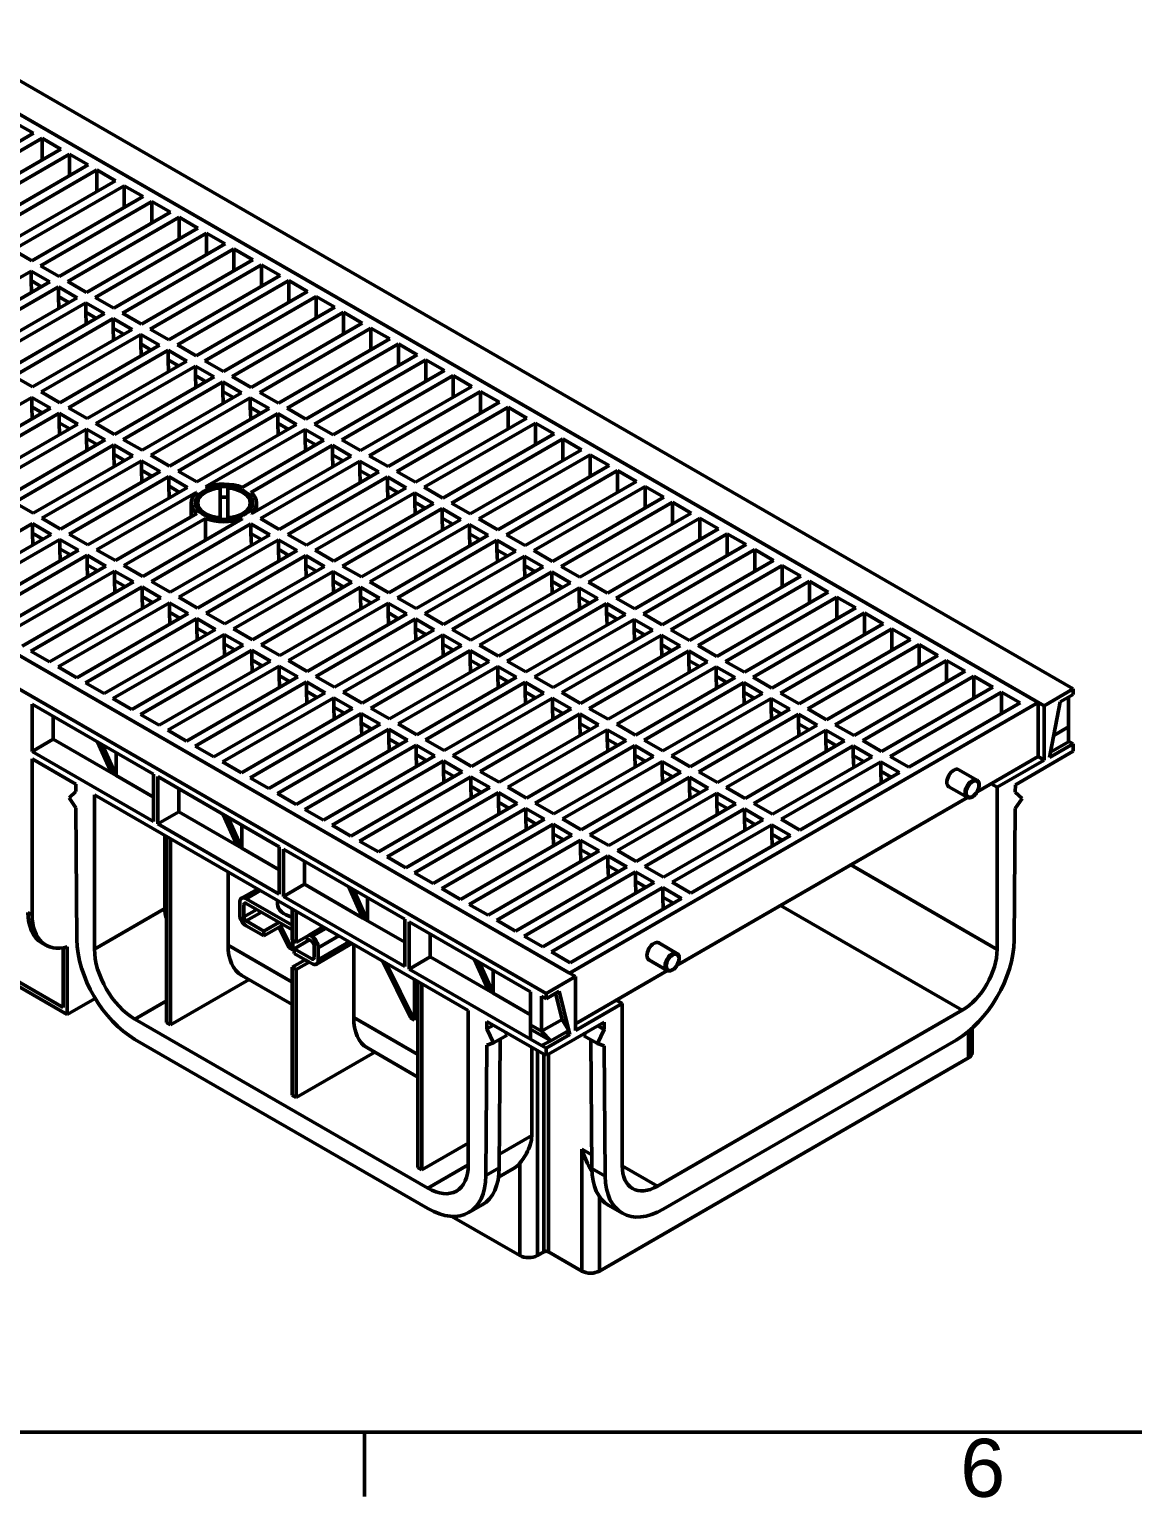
# Model space of a CAD drawing. Header units: millimetres. Extents: x 0 to 1485, y 0 to 1050.
# Drawn here: x 320.7 to 487.2, y 15.1 to 236.6 of the extents above; entities that cross this region are included whole.
import ezdxf

# ---------------------------------------------------------------- set-up
doc = ezdxf.new("R2010")
doc.units = ezdxf.units.MM
doc.header["$LTSCALE"] = 2.5
doc.layers.get('0').update_dxf_attribs({"lineweight": 50})
for name, color, linetype, lineweight in [('Rahmen_0', 7, 'Continuous', 50), ('Rahmen_2', 7, 'Continuous', 50), ('Sichtbar (ISO)', 7, 'Continuous', 50), ('Sichtbar schmal (ISO)', 7, 'Continuous', 50)]:
    doc.layers.add(name, color=color, linetype=linetype, lineweight=lineweight)
doc.styles.add('Aktuell-DINNach Layer', font='arial.ttf')

# ---------------------------------------------------------------- blocks, each defined once
blk = doc.blocks.new('Ränder Standardrahmen')
at = {"layer": 'Rahmen_0'}
blk.add_line((148.5, 10), (148.5, 6.1), dxfattribs=at)
at = {"layer": 'Rahmen_0', "flags": 128}
blk.add_lwpolyline([(10, 10), (10, 410), (584, 410), (584, 10), (10, 10)], dxfattribs=at)
at = {"layer": 'Rahmen_2', "insert": (184.459, 6.041), "char_height": 3.5, "attachment_point": 7, "style": 'Aktuell-DINNach Layer'}
blk.add_mtext('6', dxfattribs=at)

msp = doc.modelspace()

# ---------------------------------------------------------------- linework, layer by layer
at = {"layer": 'Sichtbar (ISO)'}
for p, q in [((124.665, 341.238), (478.218, 137.114)), ((120.245, 338.686), (473.799, 134.562)), ((403.088, 93.737), (49.535, 297.862)), ((398.668, 91.186), (45.115, 295.31)), ((472.915, 135.073), (297.906, 236.114)), ((318.478, 222.604), (321.306, 220.971)), ((304.512, 211.275), (321.306, 220.971)), ((322.613, 220.216), (305.82, 210.52)), ((322.613, 220.216), (325.442, 218.583)), ((322.613, 220.216), (322.613, 216.95)), ((308.648, 208.887), (325.442, 218.583)), ((326.749, 217.828), (309.955, 208.132)), ((326.749, 217.828), (329.578, 216.195)), ((326.749, 217.828), (326.749, 214.562)), ((312.784, 206.499), (329.578, 216.195)), ((330.885, 215.441), (314.091, 205.745)), ((330.885, 215.441), (333.713, 213.808)), ((330.885, 215.441), (330.885, 212.175)), ((316.92, 204.112), (333.713, 213.808)), ((335.021, 213.053), (318.227, 203.357)), ((335.021, 213.053), (337.849, 211.42)), ((335.021, 213.053), (335.021, 209.787)), ((321.055, 201.724), (337.849, 211.42)), ((339.156, 210.665), (322.363, 200.969)), ((339.156, 210.665), (341.985, 209.032)), ((339.156, 210.665), (339.156, 207.399)), ((325.191, 199.336), (341.985, 209.032)), ((343.292, 208.277), (326.498, 198.581)), ((343.292, 208.277), (346.121, 206.644)), ((343.292, 208.277), (343.292, 205.011)), ((329.327, 196.948), (346.121, 206.644)), ((347.428, 205.889), (330.634, 196.194)), ((333.463, 194.561), (350.256, 204.256)), ((347.428, 205.889), (350.256, 204.256)), ((347.428, 205.889), (347.428, 202.623)), ((321.055, 201.724), (318.227, 203.357)), ((351.564, 203.502), (334.77, 193.806)), ((337.598, 192.173), (354.392, 201.869)), ((351.564, 203.502), (354.392, 201.869)), ((351.564, 203.502), (351.564, 200.236)), ((320.948, 200.153), (305.922, 191.477)), ((320.948, 200.153), (323.777, 198.52)), ((320.948, 200.153), (320.948, 198.724)), ((325.191, 199.336), (322.363, 200.969)), ((355.699, 201.114), (338.906, 191.418)), ((341.734, 189.785), (358.528, 199.481)), ((355.699, 201.114), (358.528, 199.481)), ((355.699, 201.114), (355.699, 197.848)), ((308.751, 189.844), (323.777, 198.52)), ((325.084, 197.765), (310.058, 189.09)), ((322.539, 197.805), (320.948, 198.724)), ((320.948, 198.724), (321.004, 196.919)), ((325.084, 197.765), (327.913, 196.132)), ((325.084, 197.765), (325.084, 196.336)), ((329.327, 196.948), (326.498, 198.581)), ((359.835, 198.726), (343.041, 189.03)), ((359.835, 198.726), (362.664, 197.093)), ((359.835, 198.726), (359.835, 195.46)), ((227.195, 195.289), (402.204, 94.248)), ((312.887, 187.457), (327.913, 196.132)), ((329.22, 195.377), (314.194, 186.702)), ((326.675, 195.417), (325.084, 196.336)), ((325.084, 196.336), (325.14, 194.531)), ((329.22, 195.377), (332.048, 193.744)), ((329.22, 195.377), (329.22, 193.948)), ((333.463, 194.561), (330.634, 196.194)), ((345.87, 187.397), (362.664, 197.093)), ((363.971, 196.338), (347.177, 186.642)), ((363.971, 196.338), (366.799, 194.705)), ((363.971, 196.338), (363.971, 193.072)), ((317.022, 185.069), (332.048, 193.744)), ((333.356, 192.989), (318.33, 184.314)), ((330.811, 193.03), (329.22, 193.948)), ((329.22, 193.948), (329.275, 192.143)), ((333.356, 192.989), (336.184, 191.356)), ((333.356, 192.989), (333.356, 191.56)), ((337.598, 192.173), (334.77, 193.806)), ((350.006, 185.009), (366.799, 194.705)), ((368.107, 193.951), (351.313, 184.255)), ((368.107, 193.951), (370.935, 192.318)), ((368.107, 193.951), (368.107, 190.685)), ((321.158, 182.681), (336.184, 191.356)), ((337.491, 190.601), (322.465, 181.926)), ((334.947, 190.642), (333.356, 191.56)), ((333.356, 191.56), (333.411, 189.755)), ((337.491, 190.601), (340.32, 188.969)), ((337.491, 190.601), (337.491, 189.173)), ((341.734, 189.785), (338.906, 191.418)), ((354.141, 182.622), (370.935, 192.318)), ((372.242, 191.563), (355.449, 181.867)), ((372.242, 191.563), (375.071, 189.93)), ((372.242, 191.563), (372.242, 188.297)), ((325.294, 180.293), (340.32, 188.969)), ((339.082, 188.254), (337.491, 189.173)), ((337.491, 189.173), (337.547, 187.368)), ((345.87, 187.397), (343.041, 189.03)), ((358.277, 180.234), (375.071, 189.93)), ((376.378, 189.175), (359.584, 179.479)), ((376.378, 189.175), (379.207, 187.542)), ((376.378, 189.175), (376.378, 185.909)), ((341.627, 188.214), (326.601, 179.538)), ((329.43, 177.905), (344.456, 186.581)), ((341.627, 188.214), (344.456, 186.581)), ((341.627, 188.214), (341.627, 186.785)), ((343.218, 185.866), (341.627, 186.785)), ((341.627, 186.785), (341.683, 184.98)), ((350.006, 185.009), (347.177, 186.642)), ((362.413, 177.846), (379.207, 187.542)), ((380.514, 186.787), (363.72, 177.091)), ((380.514, 186.787), (383.342, 185.154)), ((380.514, 186.787), (380.514, 183.521)), ((321.158, 182.681), (318.33, 184.314)), ((345.763, 185.826), (330.737, 177.151)), ((333.565, 175.518), (348.591, 184.193)), ((345.763, 185.826), (348.591, 184.193)), ((345.763, 185.826), (345.763, 184.397)), ((347.354, 183.479), (345.763, 184.397)), ((345.763, 184.397), (345.818, 182.592)), ((354.141, 182.622), (351.313, 184.255)), ((366.549, 175.458), (383.342, 185.154)), ((384.65, 184.399), (367.856, 174.704)), ((384.65, 184.399), (387.478, 182.766)), ((384.65, 184.399), (384.65, 181.133)), ((325.294, 180.293), (322.465, 181.926)), ((349.899, 183.438), (334.873, 174.763)), ((337.701, 173.13), (352.727, 181.805)), ((349.899, 183.438), (352.727, 181.805)), ((349.899, 183.438), (349.899, 182.009)), ((351.49, 181.091), (349.899, 182.009)), ((349.899, 182.009), (349.954, 180.204)), ((358.277, 180.234), (355.449, 181.867)), ((387.478, 182.766), (370.684, 173.071)), ((371.992, 172.316), (388.785, 182.012)), ((388.785, 182.012), (391.614, 180.379)), ((388.785, 182.012), (388.785, 178.746)), ((321.051, 181.11), (306.025, 172.434)), ((308.854, 170.801), (323.88, 179.477)), ((323.88, 179.477), (321.051, 181.11)), ((321.051, 181.11), (321.051, 179.681)), ((322.642, 178.762), (321.051, 179.681)), ((321.051, 179.681), (321.107, 177.876)), ((329.43, 177.905), (326.601, 179.538)), ((354.034, 181.05), (339.008, 172.375)), ((354.034, 181.05), (356.863, 179.417)), ((354.034, 181.05), (354.034, 179.622)), ((355.625, 178.703), (354.034, 179.622)), ((354.034, 179.622), (354.09, 177.816)), ((362.413, 177.846), (359.584, 179.479)), ((391.614, 180.379), (374.82, 170.683)), ((376.127, 169.928), (392.921, 179.624)), ((392.921, 179.624), (395.75, 177.991)), ((392.921, 179.624), (392.921, 176.358)), ((325.187, 178.722), (310.161, 170.047)), ((328.015, 177.089), (325.187, 178.722)), ((325.187, 178.722), (325.187, 177.293)), ((326.778, 176.375), (325.187, 177.293)), ((325.187, 177.293), (325.242, 175.488)), ((341.837, 170.742), (356.863, 179.417)), ((358.17, 178.663), (343.144, 169.987)), ((358.17, 178.663), (360.999, 177.03)), ((358.17, 178.663), (358.17, 177.234)), ((359.761, 176.315), (358.17, 177.234)), ((358.17, 177.234), (358.226, 175.429)), ((395.75, 177.991), (378.956, 168.295)), ((380.263, 167.54), (397.057, 177.236)), ((397.057, 177.236), (399.885, 175.603)), ((397.057, 177.236), (397.057, 173.97)), ((312.989, 168.414), (328.015, 177.089)), ((329.323, 176.334), (314.297, 167.659)), ((332.151, 174.701), (329.323, 176.334)), ((329.323, 176.334), (329.323, 174.905)), ((333.565, 175.518), (330.737, 177.151)), ((345.973, 168.354), (360.999, 177.03)), ((362.306, 176.275), (347.28, 167.6)), ((362.306, 176.275), (365.134, 174.642)), ((362.306, 176.275), (362.306, 174.846)), ((366.549, 175.458), (363.72, 177.091)), ((399.885, 175.603), (383.092, 165.907)), ((317.125, 166.026), (332.151, 174.701)), ((333.458, 173.946), (318.432, 165.271)), ((330.914, 173.987), (329.323, 174.905)), ((329.323, 174.905), (329.378, 173.1)), ((336.287, 172.313), (333.458, 173.946)), ((333.458, 173.946), (333.458, 172.518)), ((337.701, 173.13), (334.873, 174.763)), ((352.821, 167.533), (365.134, 174.642)), ((366.442, 173.887), (354.129, 166.778)), ((363.897, 173.927), (362.306, 174.846)), ((362.306, 174.846), (362.361, 173.041)), ((366.442, 173.887), (369.27, 172.254)), ((366.442, 173.887), (366.442, 172.458)), ((370.684, 173.071), (367.856, 174.704)), ((384.399, 165.152), (401.193, 174.848)), ((404.021, 173.215), (387.227, 163.519)), ((401.193, 174.848), (404.021, 173.215)), ((401.193, 174.848), (401.193, 171.582)), ((321.261, 163.638), (336.287, 172.313)), ((337.594, 171.559), (322.568, 162.883)), ((335.049, 171.599), (333.458, 172.518)), ((333.458, 172.518), (333.514, 170.712)), ((340.423, 169.926), (337.594, 171.559)), ((337.594, 171.559), (337.594, 170.13)), ((341.837, 170.742), (339.008, 172.375)), ((369.27, 172.254), (354.244, 163.579)), ((355.551, 162.824), (370.577, 171.499)), ((368.033, 171.54), (366.442, 172.458)), ((366.442, 172.458), (366.497, 170.653)), ((370.577, 171.499), (373.406, 169.866)), ((370.577, 171.499), (370.577, 170.07)), ((374.82, 170.683), (371.992, 172.316)), ((388.535, 162.765), (405.328, 172.461)), ((408.157, 170.828), (391.363, 161.132)), ((405.328, 172.461), (408.157, 170.828)), ((405.328, 172.461), (405.328, 169.195)), ((325.397, 161.25), (340.423, 169.926)), ((341.73, 169.171), (326.704, 160.496)), ((339.185, 169.211), (337.594, 170.13)), ((337.594, 170.13), (337.65, 168.325)), ((344.558, 167.538), (341.73, 169.171)), ((341.73, 169.171), (341.73, 167.742)), ((345.973, 168.354), (343.144, 169.987)), ((373.406, 169.866), (358.38, 161.191)), ((359.687, 160.436), (374.713, 169.111)), ((372.168, 169.152), (370.577, 170.07)), ((370.577, 170.07), (370.633, 168.265)), ((374.713, 169.111), (377.542, 167.479)), ((374.713, 169.111), (374.713, 167.683)), ((378.956, 168.295), (376.127, 169.928)), ((392.67, 160.377), (409.464, 170.073)), ((412.293, 168.44), (395.499, 158.744)), ((409.464, 170.073), (412.293, 168.44)), ((409.464, 170.073), (409.464, 166.807)), ((329.532, 158.863), (344.558, 167.538)), ((345.866, 166.783), (330.84, 158.108)), ((343.321, 166.823), (341.73, 167.742)), ((341.73, 167.742), (341.786, 165.937)), ((345.938, 166.741), (345.866, 166.783)), ((345.866, 166.783), (345.866, 166.675)), ((347.352, 167.558), (347.28, 167.6)), ((349.477, 162.925), (349.477, 167.437)), ((350.632, 167.437), (350.632, 162.925)), ((377.542, 167.479), (362.516, 158.803)), ((363.823, 158.048), (378.849, 166.724)), ((376.304, 166.764), (374.713, 167.683)), ((374.713, 167.683), (374.769, 165.878)), ((378.849, 166.724), (381.677, 165.091)), ((378.849, 166.724), (378.849, 165.295)), ((383.092, 165.907), (380.263, 167.54)), ((396.806, 157.989), (413.6, 167.685)), ((413.6, 167.685), (416.428, 166.052)), ((413.6, 167.685), (413.6, 164.419)), ((321.261, 163.638), (318.432, 165.271)), ((345.13, 165.181), (345.13, 163.093)), ((346.105, 165.181), (346.105, 164.875)), ((354.005, 165.181), (354.005, 164.875)), ((354.979, 165.181), (354.979, 164.003)), ((381.677, 165.091), (366.651, 156.415)), ((367.959, 155.661), (382.985, 164.336)), ((380.44, 164.376), (378.849, 165.295)), ((378.849, 165.295), (378.904, 163.49)), ((382.985, 164.336), (385.813, 162.703)), ((382.985, 164.336), (382.985, 162.907)), ((387.227, 163.519), (384.399, 165.152)), ((416.428, 166.052), (399.635, 156.356)), ((400.942, 155.601), (417.736, 165.297)), ((417.736, 165.297), (420.564, 163.664)), ((417.736, 165.297), (417.736, 162.031)), ((321.154, 162.067), (304.36, 152.371)), ((321.154, 162.067), (323.982, 160.434)), ((321.154, 162.067), (321.154, 160.638)), ((325.397, 161.25), (322.568, 162.883)), ((333.668, 156.475), (345.981, 163.584)), ((347.288, 162.829), (334.975, 155.72)), ((352.83, 162.762), (337.804, 154.087)), ((339.111, 153.332), (354.137, 162.007)), ((347.288, 159.563), (347.288, 162.829)), ((349.477, 162.706), (349.477, 162.925)), ((350.632, 162.925), (350.632, 162.706)), ((352.757, 162.804), (352.757, 162.72)), ((352.83, 162.762), (352.757, 162.804)), ((356.966, 160.375), (354.137, 162.007)), ((354.137, 162.007), (354.137, 160.579)), ((354.244, 163.579), (354.172, 163.621)), ((358.38, 161.191), (355.551, 162.824)), ((385.813, 162.703), (370.787, 154.028)), ((372.094, 153.273), (387.12, 161.948)), ((384.576, 161.989), (382.985, 162.907)), ((382.985, 162.907), (383.04, 161.102)), ((387.12, 161.948), (389.949, 160.315)), ((387.12, 161.948), (387.12, 160.519)), ((391.363, 161.132), (388.535, 162.765)), ((420.564, 163.664), (403.77, 153.968)), ((405.078, 153.214), (421.871, 162.909)), ((421.871, 162.909), (424.7, 161.276)), ((421.871, 162.909), (421.871, 159.643)), ((307.189, 150.738), (323.982, 160.434)), ((325.29, 159.679), (308.496, 149.983)), ((321.154, 160.638), (322.745, 159.719)), ((321.154, 160.638), (321.21, 158.833)), ((325.29, 159.679), (328.118, 158.046)), ((325.29, 159.679), (325.29, 158.25)), ((329.532, 158.863), (326.704, 160.496)), ((356.966, 160.375), (341.94, 151.699)), ((343.247, 150.944), (358.273, 159.62)), ((355.728, 159.66), (354.137, 160.579)), ((354.137, 160.579), (354.193, 158.774)), ((361.101, 157.987), (358.273, 159.62)), ((358.273, 159.62), (358.273, 158.191)), ((362.516, 158.803), (359.687, 160.436)), ((389.949, 160.315), (374.923, 151.64)), ((376.23, 150.885), (391.256, 159.56)), ((388.711, 159.601), (387.12, 160.519)), ((387.12, 160.519), (387.176, 158.714)), ((391.256, 159.56), (394.085, 157.927)), ((391.256, 159.56), (391.256, 158.132)), ((395.499, 158.744), (392.67, 160.377)), ((424.7, 161.276), (407.906, 151.581)), ((409.213, 150.826), (426.007, 160.522)), ((426.007, 160.522), (428.836, 158.889)), ((426.007, 160.522), (426.007, 157.256)), ((311.324, 148.35), (328.118, 158.046)), ((329.425, 157.291), (312.632, 147.595)), ((325.29, 158.25), (326.881, 157.332)), ((325.29, 158.25), (325.345, 156.445)), ((329.425, 157.291), (332.254, 155.658)), ((329.425, 157.291), (329.425, 155.862)), ((333.668, 156.475), (330.84, 158.108)), ((361.101, 157.987), (346.075, 149.311)), ((359.864, 157.272), (358.273, 158.191)), ((358.273, 158.191), (358.329, 156.386)), ((366.651, 156.415), (363.823, 158.048)), ((394.085, 157.927), (379.059, 149.252)), ((392.847, 157.213), (391.256, 158.132)), ((391.256, 158.132), (391.312, 156.326)), ((399.635, 156.356), (396.806, 157.989)), ((428.836, 158.889), (412.042, 149.193)), ((413.349, 148.438), (430.143, 158.134)), ((430.143, 158.134), (432.971, 156.501)), ((430.143, 158.134), (430.143, 154.868)), ((315.46, 145.962), (332.254, 155.658)), ((329.425, 155.862), (331.016, 154.944)), ((329.425, 155.862), (329.481, 154.057)), ((337.804, 154.087), (334.975, 155.72)), ((347.383, 148.557), (362.409, 157.232)), ((365.237, 155.599), (350.211, 146.924)), ((365.237, 155.599), (362.409, 157.232)), ((362.409, 157.232), (362.409, 155.803)), ((364, 154.885), (362.409, 155.803)), ((362.409, 155.803), (362.464, 153.998)), ((370.787, 154.028), (367.959, 155.661)), ((380.366, 148.497), (395.392, 157.173)), ((398.22, 155.54), (383.194, 146.864)), ((395.392, 157.173), (398.22, 155.54)), ((395.392, 157.173), (395.392, 155.744)), ((396.983, 154.825), (395.392, 155.744)), ((395.392, 155.744), (395.448, 153.939)), ((403.77, 153.968), (400.942, 155.601)), ((432.971, 156.501), (416.178, 146.805)), ((417.485, 146.05), (434.279, 155.746)), ((434.279, 155.746), (437.107, 154.113)), ((434.279, 155.746), (434.279, 152.48)), ((333.561, 154.904), (316.767, 145.208)), ((336.39, 153.271), (319.596, 143.575)), ((333.561, 154.904), (336.39, 153.271)), ((333.561, 154.904), (333.561, 153.475)), ((333.561, 153.475), (335.152, 152.556)), ((333.561, 153.475), (333.617, 151.67)), ((341.94, 151.699), (339.111, 153.332)), ((351.518, 146.169), (366.544, 154.844)), ((369.373, 153.211), (354.347, 144.536)), ((369.373, 153.211), (366.544, 154.844)), ((366.544, 154.844), (366.544, 153.415)), ((368.135, 152.497), (366.544, 153.415)), ((366.544, 153.415), (366.6, 151.61)), ((374.923, 151.64), (372.094, 153.273)), ((384.502, 146.11), (399.528, 154.785)), ((402.356, 153.152), (387.33, 144.477)), ((399.528, 154.785), (402.356, 153.152)), ((399.528, 154.785), (399.528, 153.356)), ((401.119, 152.437), (399.528, 153.356)), ((399.528, 153.356), (399.583, 151.551)), ((407.906, 151.581), (405.078, 153.214)), ((437.107, 154.113), (420.313, 144.417)), ((421.621, 143.662), (438.414, 153.358)), ((438.414, 153.358), (441.243, 151.725)), ((438.414, 153.358), (438.414, 150.092)), ((320.903, 142.82), (337.697, 152.516)), ((340.525, 150.883), (323.732, 141.187)), ((337.697, 152.516), (340.525, 150.883)), ((337.697, 152.516), (337.697, 151.087)), ((337.697, 151.087), (339.288, 150.168)), ((337.697, 151.087), (337.753, 149.282)), ((346.075, 149.311), (343.247, 150.944)), ((355.654, 143.781), (370.68, 152.456)), ((373.509, 150.823), (358.483, 142.148)), ((373.509, 150.823), (370.68, 152.456)), ((370.68, 152.456), (370.68, 151.028)), ((372.271, 150.109), (370.68, 151.028)), ((370.68, 151.028), (370.736, 149.222)), ((379.059, 149.252), (376.23, 150.885)), ((388.637, 143.722), (403.663, 152.397)), ((406.492, 150.764), (391.466, 142.089)), ((403.663, 152.397), (406.492, 150.764)), ((403.663, 152.397), (403.663, 150.968)), ((405.254, 150.05), (403.663, 150.968)), ((403.663, 150.968), (403.719, 149.163)), ((412.042, 149.193), (409.213, 150.826)), ((441.243, 151.725), (424.449, 142.029)), ((425.756, 141.275), (442.55, 150.971)), ((442.55, 150.971), (445.379, 149.338)), ((442.55, 150.971), (442.55, 147.705)), ((325.039, 140.432), (341.833, 150.128)), ((344.661, 148.495), (327.867, 138.799)), ((341.833, 150.128), (344.661, 148.495)), ((341.833, 150.128), (341.833, 148.699)), ((341.833, 148.699), (343.424, 147.781)), ((341.833, 148.699), (341.888, 146.894)), ((350.211, 146.924), (347.383, 148.557)), ((359.79, 141.393), (374.816, 150.069)), ((377.644, 148.436), (362.618, 139.76)), ((377.644, 148.436), (374.816, 150.069)), ((374.816, 150.069), (374.816, 148.64)), ((376.407, 147.721), (374.816, 148.64)), ((374.816, 148.64), (374.872, 146.835)), ((383.194, 146.864), (380.366, 148.497)), ((392.773, 141.334), (407.799, 150.009)), ((407.799, 150.009), (410.628, 148.376)), ((407.799, 150.009), (407.799, 148.58)), ((409.39, 147.662), (407.799, 148.58)), ((407.799, 148.58), (407.855, 146.775)), ((416.178, 146.805), (413.349, 148.438)), ((445.379, 149.338), (428.585, 139.642)), ((429.892, 138.887), (446.686, 148.583)), ((446.686, 148.583), (449.514, 146.95)), ((446.686, 148.583), (446.686, 145.317)), ((329.175, 138.044), (345.968, 147.74)), ((345.968, 147.74), (348.797, 146.107)), ((345.968, 147.74), (345.968, 146.311)), ((345.968, 146.311), (347.559, 145.393)), ((345.968, 146.311), (346.024, 144.506)), ((363.926, 139.006), (378.952, 147.681)), ((381.78, 146.048), (378.952, 147.681)), ((378.952, 147.681), (378.952, 146.252)), ((380.543, 145.333), (378.952, 146.252)), ((378.952, 146.252), (379.007, 144.447)), ((410.628, 148.376), (395.602, 139.701)), ((396.909, 138.946), (411.935, 147.621)), ((411.935, 147.621), (414.763, 145.989)), ((411.935, 147.621), (411.935, 146.193)), ((449.514, 146.95), (432.721, 137.254)), ((348.797, 146.107), (332.003, 136.411)), ((333.31, 135.656), (350.104, 145.352)), ((350.104, 145.352), (352.933, 143.719)), ((350.104, 145.352), (350.104, 143.924)), ((354.347, 144.536), (351.518, 146.169)), ((381.78, 146.048), (366.754, 137.373)), ((368.061, 136.618), (383.087, 145.293)), ((385.916, 143.66), (383.087, 145.293)), ((383.087, 145.293), (383.087, 143.864)), ((387.33, 144.477), (384.502, 146.11)), ((414.763, 145.989), (399.737, 137.313)), ((401.045, 136.558), (416.071, 145.234)), ((413.526, 145.274), (411.935, 146.193)), ((411.935, 146.193), (411.991, 144.388)), ((416.071, 145.234), (418.899, 143.601)), ((416.071, 145.234), (416.071, 143.805)), ((420.313, 144.417), (417.485, 146.05)), ((434.028, 136.499), (450.822, 146.195)), ((453.65, 144.562), (436.856, 134.866)), ((450.822, 146.195), (453.65, 144.562)), ((450.822, 146.195), (450.822, 142.929)), ((323.732, 141.187), (320.903, 142.82)), ((352.933, 143.719), (336.139, 134.024)), ((337.446, 133.269), (354.24, 142.965)), ((350.104, 143.924), (351.695, 143.005)), ((350.104, 143.924), (350.16, 142.118)), ((354.24, 142.965), (357.068, 141.332)), ((354.24, 142.965), (354.24, 141.536)), ((358.483, 142.148), (355.654, 143.781)), ((385.916, 143.66), (370.89, 134.985)), ((372.197, 134.23), (387.223, 142.905)), ((384.678, 142.946), (383.087, 143.864)), ((383.087, 143.864), (383.143, 142.059)), ((390.052, 141.272), (387.223, 142.905)), ((387.223, 142.905), (387.223, 141.476)), ((391.466, 142.089), (388.637, 143.722)), ((418.899, 143.601), (403.873, 134.925)), ((405.18, 134.171), (420.206, 142.846)), ((417.662, 142.886), (416.071, 143.805)), ((416.071, 143.805), (416.126, 142)), ((420.206, 142.846), (423.035, 141.213)), ((420.206, 142.846), (420.206, 141.417)), ((424.449, 142.029), (421.621, 143.662)), ((438.164, 134.111), (454.957, 143.807)), ((457.786, 142.174), (440.992, 132.478)), ((454.957, 143.807), (457.786, 142.174)), ((454.957, 143.807), (454.957, 140.541)), ((327.867, 138.799), (325.039, 140.432)), ((357.068, 141.332), (340.275, 131.636)), ((341.582, 130.881), (358.376, 140.577)), ((354.24, 141.536), (355.831, 140.617)), ((354.24, 141.536), (354.296, 139.731)), ((358.376, 140.577), (361.204, 138.944)), ((358.376, 140.577), (358.376, 139.148)), ((362.618, 139.76), (359.79, 141.393)), ((390.052, 141.272), (375.026, 132.597)), ((376.333, 131.842), (391.359, 140.517)), ((388.814, 140.558), (387.223, 141.476)), ((387.223, 141.476), (387.279, 139.671)), ((394.187, 138.885), (391.359, 140.517)), ((391.359, 140.517), (391.359, 139.089)), ((395.602, 139.701), (392.773, 141.334)), ((423.035, 141.213), (408.009, 132.538)), ((409.316, 131.783), (424.342, 140.458)), ((421.797, 140.499), (420.206, 141.417)), ((420.206, 141.417), (420.262, 139.612)), ((424.342, 140.458), (427.171, 138.825)), ((424.342, 140.458), (424.342, 139.029)), ((428.585, 139.642), (425.756, 141.275)), ((442.299, 131.724), (459.093, 141.419)), ((461.922, 139.786), (445.128, 130.091)), ((459.093, 141.419), (461.922, 139.786)), ((459.093, 141.419), (459.093, 138.153)), ((332.003, 136.411), (329.175, 138.044)), ((361.204, 138.944), (344.41, 129.248)), ((345.718, 128.493), (362.511, 138.189)), ((358.376, 139.148), (359.967, 138.229)), ((358.376, 139.148), (358.431, 137.343)), ((362.511, 138.189), (365.34, 136.556)), ((362.511, 138.189), (362.511, 136.76)), ((366.754, 137.373), (363.926, 139.006)), ((394.187, 138.885), (379.161, 130.209)), ((380.469, 129.454), (395.495, 138.13)), ((392.95, 138.17), (391.359, 139.089)), ((391.359, 139.089), (391.415, 137.284)), ((398.323, 136.497), (395.495, 138.13)), ((395.495, 138.13), (395.495, 136.701)), ((399.737, 137.313), (396.909, 138.946)), ((427.171, 138.825), (412.145, 130.15)), ((413.452, 129.395), (428.478, 138.07)), ((425.933, 138.111), (424.342, 139.029)), ((424.342, 139.029), (424.398, 137.224)), ((428.478, 138.07), (431.306, 136.437)), ((428.478, 138.07), (428.478, 136.642)), ((432.721, 137.254), (429.892, 138.887)), ((446.435, 129.336), (463.229, 139.032)), ((466.057, 137.399), (449.264, 127.703)), ((463.229, 139.032), (466.057, 137.399)), ((463.229, 139.032), (463.229, 135.766)), ((336.139, 134.024), (333.31, 135.656)), ((365.34, 136.556), (348.546, 126.86)), ((349.853, 126.105), (366.647, 135.801)), ((362.511, 136.76), (364.102, 135.842)), ((362.511, 136.76), (362.567, 134.955)), ((366.647, 135.801), (369.476, 134.168)), ((366.647, 135.801), (366.647, 134.372)), ((370.89, 134.985), (368.061, 136.618)), ((398.323, 136.497), (383.297, 127.821)), ((384.604, 127.067), (399.63, 135.742)), ((397.086, 135.782), (395.495, 136.701)), ((395.495, 136.701), (395.55, 134.896)), ((402.459, 134.109), (399.63, 135.742)), ((399.63, 135.742), (399.63, 134.313)), ((403.873, 134.925), (401.045, 136.558)), ((431.306, 136.437), (416.28, 127.762)), ((417.588, 127.007), (432.614, 135.683)), ((430.069, 135.723), (428.478, 136.642)), ((428.478, 136.642), (428.534, 134.836)), ((432.614, 135.683), (435.442, 134.05)), ((432.614, 135.683), (432.614, 134.254)), ((436.856, 134.866), (434.028, 136.499)), ((450.571, 126.948), (467.365, 136.644)), ((467.365, 136.644), (470.193, 135.011)), ((467.365, 136.644), (467.365, 133.378)), ((478.218, 137.114), (473.799, 134.562)), ((474.797, 127.586), (476.251, 135.162)), ((476.251, 135.162), (478.218, 136.297)), ((477.511, 135.889), (477.511, 131.398)), ((478.218, 136.297), (478.218, 137.114)), ((321.108, 127.699), (321.108, 134.843)), ((321.108, 134.843), (339.448, 124.254)), ((324.29, 133.006), (324.29, 129.536)), ((340.275, 131.636), (337.446, 133.269)), ((369.476, 134.168), (352.682, 124.472)), ((353.989, 123.718), (370.783, 133.414)), ((366.647, 134.372), (368.238, 133.454)), ((366.647, 134.372), (366.703, 132.567)), ((370.783, 133.414), (373.611, 131.781)), ((370.783, 133.414), (370.783, 131.985)), ((375.026, 132.597), (372.197, 134.23)), ((402.459, 134.109), (387.433, 125.434)), ((388.74, 124.679), (403.766, 133.354)), ((401.221, 133.395), (399.63, 134.313)), ((399.63, 134.313), (399.686, 132.508)), ((472.915, 135.073), (402.204, 94.248)), ((406.595, 131.721), (403.766, 133.354)), ((403.766, 133.354), (403.766, 131.925)), ((408.009, 132.538), (405.18, 134.171)), ((435.442, 134.05), (420.416, 125.374)), ((421.723, 124.62), (436.749, 133.295)), ((434.205, 133.335), (432.614, 134.254)), ((432.614, 134.254), (432.669, 132.449)), ((436.749, 133.295), (439.578, 131.662)), ((436.749, 133.295), (436.749, 131.866)), ((440.992, 132.478), (438.164, 134.111)), ((453.399, 125.315), (470.193, 135.011)), ((472.915, 126.908), (472.915, 135.073)), ((473.799, 134.562), (473.799, 126.397)), ((344.41, 129.248), (341.582, 130.881)), ((373.611, 131.781), (356.818, 122.085)), ((358.125, 121.33), (374.919, 131.026)), ((370.783, 131.985), (372.374, 131.066)), ((370.783, 131.985), (370.839, 130.18)), ((374.919, 131.026), (377.747, 129.393)), ((374.919, 131.026), (374.919, 129.597)), ((379.161, 130.209), (376.333, 131.842)), ((406.595, 131.721), (391.569, 123.046)), ((392.876, 122.291), (407.902, 130.966)), ((405.357, 131.007), (403.766, 131.925)), ((403.766, 131.925), (403.822, 130.12)), ((410.73, 129.333), (407.902, 130.966)), ((407.902, 130.966), (407.902, 129.538)), ((412.145, 130.15), (409.316, 131.783)), ((439.578, 131.662), (424.552, 122.987)), ((425.859, 122.232), (440.885, 130.907)), ((438.34, 130.947), (436.749, 131.866)), ((436.749, 131.866), (436.805, 130.061)), ((440.885, 130.907), (443.714, 129.274)), ((440.885, 130.907), (440.885, 129.478)), ((445.128, 130.091), (442.299, 131.724)), ((477.511, 131.398), (475.282, 130.111)), ((477.511, 129.153), (477.511, 131.398)), ((321.108, 127.699), (324.29, 129.536)), ((324.29, 129.536), (333.106, 124.445)), ((330.981, 129.143), (333.106, 124.445)), ((333.814, 124.037), (331.688, 128.734)), ((348.546, 126.86), (345.718, 128.493)), ((377.747, 129.393), (360.953, 119.697)), ((362.261, 118.942), (379.054, 128.638)), ((374.919, 129.597), (376.51, 128.678)), ((374.919, 129.597), (374.974, 127.792)), ((379.054, 128.638), (381.883, 127.005)), ((379.054, 128.638), (379.054, 127.209)), ((383.297, 127.821), (380.469, 129.454)), ((410.73, 129.333), (395.704, 120.658)), ((397.012, 119.903), (412.038, 128.579)), ((409.493, 128.619), (407.902, 129.538)), ((407.902, 129.538), (407.958, 127.732)), ((414.866, 126.946), (412.038, 128.579)), ((412.038, 128.579), (412.038, 127.15)), ((416.28, 127.762), (413.452, 129.395)), ((443.714, 129.274), (428.688, 120.599)), ((429.995, 119.844), (445.021, 128.519)), ((442.476, 128.56), (440.885, 129.478)), ((440.885, 129.478), (440.941, 127.673)), ((445.021, 128.519), (447.849, 126.886)), ((445.021, 128.519), (445.021, 127.09)), ((449.264, 127.703), (446.435, 129.336)), ((478.218, 128.847), (474.642, 126.782)), ((477.511, 129.153), (474.797, 127.586)), ((477.511, 129.255), (478.218, 128.847)), ((478.218, 127.724), (478.218, 128.847)), ((339.448, 117.11), (321.108, 127.699)), ((327.693, 122.774), (321.108, 126.576)), ((321.108, 103.047), (321.108, 126.576)), ((333.814, 127.507), (333.814, 124.037)), ((381.883, 127.005), (365.089, 117.309)), ((379.054, 127.209), (380.645, 126.291)), ((379.054, 127.209), (379.11, 125.404)), ((387.433, 125.434), (384.604, 127.067)), ((414.866, 126.946), (399.84, 118.27)), ((413.629, 126.231), (412.038, 127.15)), ((412.038, 127.15), (412.093, 125.345)), ((420.416, 125.374), (417.588, 127.007)), ((447.849, 126.886), (432.823, 118.211)), ((446.612, 126.172), (445.021, 127.09)), ((445.021, 127.09), (445.077, 125.285)), ((453.399, 125.315), (450.571, 126.948)), ((463.71, 121.593), (472.915, 126.908)), ((473.799, 126.397), (466.728, 122.315)), ((469.468, 122.672), (478.218, 127.724)), ((472.915, 126.908), (473.799, 126.397)), ((474.642, 126.782), (474.797, 127.586)), ((333.106, 124.445), (333.814, 124.037)), ((339.448, 124.254), (339.448, 117.11)), ((352.682, 124.472), (349.853, 126.105)), ((366.396, 116.554), (383.19, 126.25)), ((386.019, 124.617), (369.225, 114.921)), ((383.19, 126.25), (386.019, 124.617)), ((383.19, 126.25), (383.19, 124.821)), ((383.19, 124.821), (384.781, 123.903)), ((383.19, 124.821), (383.246, 123.016)), ((391.569, 123.046), (388.74, 124.679)), ((401.147, 117.516), (416.173, 126.191)), ((419.002, 124.558), (403.976, 115.883)), ((419.002, 124.558), (416.173, 126.191)), ((416.173, 126.191), (416.173, 124.762)), ((417.764, 123.843), (416.173, 124.762)), ((416.173, 124.762), (416.229, 122.957)), ((424.552, 122.987), (421.723, 124.62)), ((434.131, 117.456), (449.157, 126.131)), ((436.959, 115.823), (451.985, 124.499)), ((449.157, 126.131), (451.985, 124.499)), ((449.157, 126.131), (449.157, 124.703)), ((450.748, 123.784), (449.157, 124.703)), ((449.157, 124.703), (449.212, 122.898)), ((460.931, 124.93), (463.671, 123.348)), ((327.701, 121.647), (327.693, 122.774)), ((333.814, 124.037), (339.448, 120.784)), ((340.067, 116.752), (340.067, 123.897)), ((340.067, 123.897), (358.408, 113.308)), ((343.249, 122.06), (343.249, 118.59)), ((356.818, 122.085), (353.989, 123.718)), ((370.532, 114.166), (387.326, 123.862)), ((390.154, 122.229), (373.361, 112.534)), ((387.326, 123.862), (390.154, 122.229)), ((387.326, 123.862), (387.326, 122.434)), ((387.326, 122.434), (388.917, 121.515)), ((387.326, 122.434), (387.382, 120.628)), ((395.704, 120.658), (392.876, 122.291)), ((405.283, 115.128), (420.309, 123.803)), ((423.138, 122.17), (408.112, 113.495)), ((423.138, 122.17), (420.309, 123.803)), ((420.309, 123.803), (420.309, 122.374)), ((421.9, 121.456), (420.309, 122.374)), ((420.309, 122.374), (420.365, 120.569)), ((428.688, 120.599), (425.859, 122.232)), ((459.443, 122.353), (462.183, 120.771)), ((465.844, 122.825), (466.728, 122.315)), ((466.728, 122.315), (466.728, 97.82)), ((469.459, 121.544), (469.468, 122.672)), ((327.701, 121.647), (326.683, 120.703)), ((326.683, 120.703), (327.72, 119.186)), ((386.913, 88.583), (330.521, 121.141)), ((330.521, 97.871), (330.521, 121.141)), ((360.953, 119.697), (358.125, 121.33)), ((374.668, 111.779), (391.462, 121.475)), ((394.29, 119.842), (377.496, 110.146)), ((391.462, 121.475), (394.29, 119.842)), ((391.462, 121.475), (391.462, 120.046)), ((391.462, 120.046), (393.053, 119.127)), ((391.462, 120.046), (391.517, 118.241)), ((399.84, 118.27), (397.012, 119.903)), ((409.419, 112.74), (424.445, 121.415)), ((427.273, 119.782), (412.247, 111.107)), ((418.455, 95.466), (462.238, 120.744)), ((427.273, 119.782), (424.445, 121.415)), ((424.445, 121.415), (424.445, 119.986)), ((426.036, 119.068), (424.445, 119.986)), ((424.445, 119.986), (424.501, 118.181)), ((432.823, 118.211), (429.995, 119.844)), ((469.44, 119.084), (470.477, 120.601)), ((470.477, 120.601), (469.459, 121.544)), ((327.87, 99.313), (327.72, 119.186)), ((340.067, 116.752), (343.249, 118.59)), ((343.249, 118.59), (352.066, 113.499)), ((349.94, 118.197), (352.066, 113.499)), ((352.773, 113.091), (350.647, 117.788)), ((365.089, 117.309), (362.261, 118.942)), ((378.804, 109.391), (395.598, 119.087)), ((398.426, 117.454), (381.632, 107.758)), ((395.598, 119.087), (398.426, 117.454)), ((395.598, 119.087), (395.598, 117.658)), ((395.598, 117.658), (397.188, 116.739)), ((395.598, 117.658), (395.653, 115.853)), ((403.976, 115.883), (401.147, 117.516)), ((413.555, 110.352), (428.581, 119.027)), ((431.409, 117.395), (428.581, 119.027)), ((428.581, 119.027), (428.581, 117.599)), ((430.172, 116.68), (428.581, 117.599)), ((428.581, 117.599), (428.636, 115.794)), ((436.959, 115.823), (434.131, 117.456)), ((469.29, 99.211), (469.44, 119.084)), ((358.408, 106.164), (340.067, 116.752)), ((352.773, 116.561), (352.773, 113.091)), ((369.225, 114.921), (366.396, 116.554)), ((382.939, 107.003), (399.733, 116.699)), ((399.733, 116.699), (402.562, 115.066)), ((399.733, 116.699), (399.733, 115.27)), ((399.733, 115.27), (401.324, 114.352)), ((399.733, 115.27), (399.789, 113.465)), ((431.409, 117.395), (416.383, 108.719)), ((417.69, 107.964), (432.716, 116.64)), ((435.545, 115.007), (432.716, 116.64)), ((432.716, 116.64), (432.716, 115.211)), ((434.307, 114.292), (432.716, 115.211)), ((432.716, 115.211), (432.772, 113.406)), ((326.411, 87.996), (279.742, 114.941)), ((341.128, 115.017), (341.128, 103.995)), ((341.393, 86.797), (341.393, 114.864)), ((342.012, 114.507), (342.012, 86.44)), ((352.066, 113.499), (352.773, 113.091)), ((352.773, 113.091), (358.408, 109.838)), ((358.408, 113.308), (358.408, 106.164)), ((373.361, 112.534), (370.532, 114.166)), ((402.562, 115.066), (385.768, 105.37)), ((387.075, 104.615), (403.869, 114.311)), ((403.869, 114.311), (406.697, 112.678)), ((403.869, 114.311), (403.869, 112.882)), ((408.112, 113.495), (405.283, 115.128)), ((420.519, 106.331), (435.545, 115.007)), ((359.026, 105.806), (359.026, 112.951)), ((359.026, 112.951), (377.367, 102.362)), ((362.208, 111.114), (362.208, 107.643)), ((377.496, 110.146), (374.668, 111.779)), ((406.697, 112.678), (389.904, 102.982)), ((391.211, 102.228), (408.005, 111.924)), ((403.869, 112.882), (405.46, 111.964)), ((403.869, 112.882), (403.925, 111.077)), ((408.005, 111.924), (410.833, 110.291)), ((408.005, 111.924), (408.005, 110.495)), ((412.247, 111.107), (409.419, 112.74)), ((350.674, 109.506), (350.674, 98.483)), ((381.632, 107.758), (378.804, 109.391)), ((410.833, 110.291), (394.039, 100.595)), ((395.347, 99.84), (412.141, 109.536)), ((408.005, 110.495), (409.596, 109.576)), ((408.005, 110.495), (408.06, 108.69)), ((412.141, 109.536), (414.969, 107.903)), ((412.141, 109.536), (412.141, 108.107)), ((416.383, 108.719), (413.555, 110.352)), ((355.132, 106.932), (352.726, 105.543)), ((359.026, 105.806), (362.208, 107.643)), ((362.208, 107.643), (371.025, 102.553)), ((368.899, 107.25), (371.025, 102.553)), ((371.732, 102.145), (369.607, 106.842)), ((385.768, 105.37), (382.939, 107.003)), ((414.969, 107.903), (398.175, 98.207)), ((399.482, 97.452), (416.276, 107.148)), ((412.141, 108.107), (413.732, 107.188)), ((412.141, 108.107), (412.196, 106.302)), ((416.276, 107.148), (419.105, 105.515)), ((416.276, 107.148), (416.276, 105.719)), ((420.519, 106.331), (417.69, 107.964)), ((352.441, 103.076), (352.441, 104.913)), ((353.06, 104.556), (353.06, 102.719)), ((353.414, 105.475), (360.352, 101.469)), ((360.352, 100.754), (353.414, 104.76)), ((358.149, 105.19), (358.149, 104.658)), ((377.367, 95.217), (359.026, 105.806)), ((371.732, 105.615), (371.732, 102.145)), ((389.904, 102.982), (387.075, 104.615)), ((402.311, 95.819), (419.105, 105.515)), ((416.276, 105.719), (417.867, 104.801)), ((416.276, 105.719), (416.332, 103.914)), ((353.414, 102.107), (356.065, 100.576)), ((360.352, 99.223), (360.352, 103.918)), ((360.971, 103.561), (360.971, 98.866)), ((371.025, 102.553), (371.732, 102.145)), ((371.732, 102.145), (377.367, 98.892)), ((377.367, 102.362), (377.367, 95.217)), ((377.986, 94.86), (377.986, 102.004)), ((377.986, 102.004), (396.326, 91.416)), ((394.039, 100.595), (391.211, 102.228)), ((356.065, 99.861), (353.414, 101.392)), ((356.065, 100.576), (358.363, 101.902)), ((358.982, 101.545), (356.065, 99.861)), ((356.065, 99.861), (356.065, 100.576)), ((358.309, 101.157), (359.822, 98.101)), ((360.441, 97.743), (358.653, 101.355)), ((360.971, 98.866), (362.915, 99.989)), ((362.915, 99.989), (365.037, 101.214)), ((362.915, 99.989), (363.313, 99.759)), ((381.168, 100.167), (381.168, 96.697)), ((398.175, 98.207), (395.347, 99.84)), ((307.452, 99.657), (325.792, 89.068)), ((322.56, 98.826), (323.179, 98.469)), ((325.792, 89.068), (325.792, 98.065)), ((326.411, 98.203), (326.411, 87.996)), ((360.441, 97.743), (359.822, 98.101)), ((360.352, 99.223), (360.971, 98.866)), ((360.441, 99.172), (360.441, 97.743)), ((362.96, 99.249), (360.661, 97.922)), ((360.661, 97.922), (363.313, 96.391)), ((360.661, 97.922), (360.661, 97.208)), ((363.313, 99.045), (362.297, 99.632)), ((363.667, 96.595), (363.667, 98.432)), ((369.373, 98.71), (364.001, 95.609)), ((364.285, 98.075), (364.285, 96.238)), ((369.633, 98.56), (369.633, 87.537)), ((415.676, 98.802), (418.416, 97.22)), ((360.352, 95.141), (362.297, 96.264)), ((362.297, 96.264), (360.661, 97.208)), ((362.915, 95.906), (360.971, 94.784)), ((362.915, 95.906), (362.297, 96.264)), ((363.313, 95.677), (362.915, 95.906)), ((373.964, 96.059), (378.207, 87.486)), ((378.825, 87.129), (374.583, 95.702)), ((377.986, 94.86), (381.168, 96.697)), ((381.168, 96.697), (389.984, 91.607)), ((387.859, 96.304), (389.984, 91.607)), ((390.691, 91.199), (388.566, 95.896)), ((402.311, 95.819), (399.482, 97.452)), ((414.188, 96.226), (416.928, 94.644)), ((342.012, 86.44), (353.843, 93.271)), ((360.352, 89.513), (352.745, 93.906)), ((360.352, 75.851), (360.352, 95.141)), ((360.971, 94.784), (360.352, 95.141)), ((360.971, 94.784), (360.971, 75.494)), ((396.326, 84.271), (377.986, 94.86)), ((378.825, 93.253), (378.825, 87.129)), ((390.691, 94.669), (390.691, 91.199)), ((403.088, 93.737), (398.668, 91.186)), ((403.088, 86.593), (416.983, 94.616)), ((403.088, 85.573), (403.088, 93.737)), ((379.311, 64.905), (379.311, 92.972)), ((379.93, 92.615), (379.93, 64.548)), ((389.984, 91.607), (390.691, 91.199)), ((390.691, 91.199), (396.326, 87.945)), ((396.326, 91.416), (396.326, 86.415)), ((398.668, 90.369), (400.635, 91.505)), ((398.668, 91.186), (398.668, 90.369)), ((401.074, 87.268), (400.104, 91.199)), ((400.635, 91.505), (402.09, 85.609)), ((326.411, 87.996), (330.634, 90.435)), ((397.961, 85.47), (397.961, 90.778)), ((397.961, 90.778), (398.668, 90.369)), ((410.159, 89.655), (403.088, 85.573)), ((409.275, 90.165), (410.159, 89.655)), ((410.159, 65.16), (410.159, 89.655)), ((461.424, 88.634), (415.462, 62.098)), ((380.814, 61.792), (336.62, 87.308)), ((341.393, 86.797), (342.012, 86.44)), ((378.825, 87.129), (378.207, 87.486)), ((386.913, 88.583), (386.913, 65.313)), ((389.741, 86.95), (389.733, 85.833)), ((398.668, 81.796), (389.741, 86.95)), ((396.326, 86.415), (397.961, 85.47)), ((396.326, 85.802), (396.326, 86.415)), ((397.961, 85.47), (401.074, 87.268)), ((398.668, 81.796), (407.419, 86.848)), ((402.09, 85.609), (401.074, 87.268)), ((407.419, 86.848), (407.427, 85.731)), ((380.814, 58.73), (336.62, 84.246)), ((390.705, 86.394), (389.733, 85.833)), ((389.733, 85.833), (390.75, 83.714)), ((390.75, 83.714), (392.783, 84.888)), ((391.597, 64.868), (391.745, 84.288)), ((392.783, 84.888), (392.58, 85.311)), ((399.376, 84.042), (396.326, 85.802)), ((396.326, 84.271), (396.326, 85.802)), ((397.961, 83.327), (396.326, 84.271)), ((397.961, 85.47), (399.376, 84.042)), ((402.244, 84.983), (398.668, 82.919)), ((402.09, 85.609), (399.376, 84.042)), ((402.244, 84.983), (401.625, 85.34)), ((402.09, 85.609), (402.244, 84.983)), ((404.377, 84.786), (404.58, 85.209)), ((406.41, 83.612), (404.377, 84.786)), ((405.563, 64.766), (405.415, 84.186)), ((407.427, 85.731), (406.41, 83.612)), ((406.455, 86.292), (407.427, 85.731)), ((462.946, 82.204), (462.946, 85.922)), ((360.971, 75.494), (372.803, 82.325)), ((379.311, 78.567), (371.704, 82.959)), ((389.714, 83.394), (389.564, 63.694)), ((390.75, 83.714), (389.714, 83.394)), ((396.504, 69.728), (396.504, 83.046)), ((399.376, 84.042), (397.961, 83.327)), ((398.668, 82.919), (397.961, 83.327)), ((398.668, 82.919), (398.668, 81.796)), ((406.41, 83.612), (407.446, 83.292)), ((407.446, 83.292), (407.596, 63.592)), ((416.346, 58.628), (460.54, 84.144)), ((406.712, 49.289), (462.396, 81.439)), ((360.352, 75.851), (360.971, 75.494)), ((379.93, 64.548), (386.913, 68.579)), ((379.311, 64.905), (379.93, 64.548)), ((393.769, 64.767), (391.492, 63.452)), ((389.034, 59.291), (387.002, 58.117)), ((410.159, 58.015), (408.126, 59.189)), ((384.459, 57.544), (394.691, 51.637)), ((397.343, 51.637), (398.315, 52.198)), ((399.022, 52.198), (404.06, 49.289))]:
    msp.add_line(p, q, dxfattribs=at)
for centre, major_axis, start_param, end_param in [((350.055, 165.181), (-4.924, 0), 5.702279, 6.8797417), ((350.055, 165.181), (-3.95, 0), 4.8591174, 7.7072532), ((350.055, 165.181), (4.924, 0), 0.9742399, 2.1517026), ((350.055, 165.181), (3.95, 0), 4.8591174, 7.7072532), ((350.055, 165.181), (4.924, 0), 5.702279, 6.8797417), ((350.055, 164.875), (-3.95, 0), 0, 0.7389898), ((350.055, 164.242), (3.175, 0), 1.3878884, 1.7537043), ((350.055, 164.875), (3.95, 0), 5.5441955, 6.2831853), ((350.055, 165.181), (-4.924, 0), 0.9742399, 2.1517026), ((460.187, 123.642), (-0.744, -1.288), 3.1415927, 6.2831853), ((353.414, 104.352), (-0.687, 1.191), 5.4977871, 7.0685835), ((353.414, 104.352), (-0.25, 0.433), 5.4977871, 7.0685835), ((361.899, 104.658), (-3.75, 0), 0, 1.1456227), ((327.56, 107.486), (-5, -8.66), 5.4977871, 6.2831853), ((328.179, 107.129), (-5, -8.66), 5.4977871, 6.8159032), ((353.414, 102.515), (-0.687, 1.191), 0.7853982, 2.3561945), ((353.414, 102.515), (0.25, -0.433), 3.9269908, 5.4977871), ((363.313, 98.636), (0.687, -1.191), 0.7853982, 2.3561945), ((336.62, 94.35), (-6.187, 10.717), 0.7941532, 2.3561945), ((336.62, 94.35), (-4.313, 7.469), 0.7853982, 2.3561945), ((357.745, 102.566), (-5, -8.66), 5.4977871, 6.2831853), ((363.313, 98.636), (-0.25, 0.433), 3.9269908, 5.4977871), ((414.932, 97.514), (-0.744, -1.288), 3.1415927, 6.2831853), ((460.54, 94.248), (6.187, 10.717), 3.9269908, 5.4890281), ((461.424, 94.758), (-3.75, -6.495), 0.7853982, 2.3561945), ((363.313, 96.799), (0.25, -0.433), 5.4977871, 7.0685835), ((363.313, 96.799), (0.687, -1.191), 5.4977871, 7.0685835), ((376.704, 91.62), (-5, -8.66), 5.4977871, 6.2831853), ((461.071, 82.204), (1.875, 0), 5.4977871, 6.2831853), ((380.814, 68.834), (4.313, -7.469), 5.4977871, 7.0685835), ((382.847, 70.008), (6.188, -10.717), 0, 0.7766431), ((388.769, 73.427), (5, -8.66), 0, 0.2072938), ((414.313, 69.906), (-6.187, -10.717), 5.5065461, 6.2831853), ((415.462, 68.222), (-3.75, -6.495), 5.4977871, 7.0685835), ((380.814, 68.834), (6.187, -10.717), 5.4977871, 7.0598284), ((416.346, 68.732), (-6.187, -10.717), 5.5065461, 7.0685835), ((396.017, 52.402), (1.875, 0), 3.9269908, 5.4977871), ((398.668, 51.994), (0.5, 0), 0.7853982, 2.3561945), ((405.386, 50.055), (1.875, 0), 3.9269908, 5.4977871)]:
    msp.add_ellipse(centre, major_axis=major_axis, ratio=0.5773503, start_param=start_param, end_param=end_param, dxfattribs=at)
msp.add_ellipse((350.055, 165.181), major_axis=(4.325, 0), ratio=0.5773503, dxfattribs=at)
for points, knots in [([(462.183, 120.771), (462.263, 120.725), (462.354, 120.699), (462.551, 120.686), (462.657, 120.701), (462.881, 120.775), (462.998, 120.837), (463.227, 121), (463.338, 121.102), (463.542, 121.333), (463.635, 121.463), (463.794, 121.737), (463.86, 121.882), (463.959, 122.173), (463.993, 122.32), (464.022, 122.602), (464.017, 122.737), (463.967, 122.981), (463.922, 123.091), (463.805, 123.249), (463.742, 123.306), (463.671, 123.348)], [3.9269908, 3.9269908, 3.9269908, 3.9269908, 4.2028755, 4.2028755, 4.5006213, 4.5006213, 4.828645, 4.828645, 5.1629649, 5.1629649, 5.495099, 5.495099, 5.8261032, 5.8261032, 6.158196, 6.158196, 6.492489, 6.492489, 6.8206508, 6.8206508, 7.0685835, 7.0685835, 7.0685835, 7.0685835]), ([(341.128, 103.995), (341.128, 103.523), (341.205, 103.041), (341.371, 102.534), (341.382, 102.502), (341.393, 102.469)], [2.84704916, 2.84704916, 2.84704916, 2.84704916, 3.19347267, 3.19347267, 3.21696496, 3.21696496, 3.21696496, 3.21696496]), ([(416.928, 94.644), (417.008, 94.597), (417.099, 94.571), (417.296, 94.558), (417.402, 94.574), (417.626, 94.647), (417.743, 94.709), (417.972, 94.872), (418.083, 94.974), (418.287, 95.206), (418.38, 95.335), (418.539, 95.61), (418.605, 95.754), (418.705, 96.045), (418.738, 96.192), (418.767, 96.474), (418.762, 96.609), (418.712, 96.853), (418.667, 96.963), (418.55, 97.122), (418.488, 97.179), (418.416, 97.22)], [3.9269908, 3.9269908, 3.9269908, 3.9269908, 4.2028755, 4.2028755, 4.5006213, 4.5006213, 4.828645, 4.828645, 5.1629649, 5.1629649, 5.495099, 5.495099, 5.8261032, 5.8261032, 6.158196, 6.158196, 6.492489, 6.492489, 6.8206508, 6.8206508, 7.0685835, 7.0685835, 7.0685835, 7.0685835]), ([(394.691, 65.546), (394.795, 65.671), (394.905, 65.811), (395.245, 66.277), (395.481, 66.646), (395.916, 67.457), (396.115, 67.9), (396.411, 68.811), (396.504, 69.277), (396.504, 69.728)], [3.6455877, 3.6455877, 3.6455877, 3.6455877, 3.8083921, 3.8083921, 4.1396344, 4.1396344, 4.4708768, 4.4708768, 4.8021191, 4.8021191, 4.8021191, 4.8021191]), ([(404.06, 67.661), (404.355, 66.704), (404.78, 65.728), (405.363, 64.711), (405.467, 64.538), (405.573, 64.373)], [0, 0, 0, 0, 0.62959538, 0.62959538, 0.76392766, 0.76392766, 0.76392766, 0.76392766])]:
    msp.add_open_spline(points, degree=3, knots=knots, dxfattribs=at)
at = {"layer": 'Sichtbar schmal (ISO)'}
for p, q in [((444.63, 110.578), (466.728, 97.82)), ((353.414, 105.475), (355.535, 106.699)), ((353.06, 104.556), (353.414, 104.76)), ((434.024, 104.454), (461.424, 88.634)), ((321.108, 103.047), (320.489, 103.404)), ((330.521, 97.871), (341.128, 103.995)), ((341.393, 103.842), (341.128, 103.995)), ((353.06, 102.719), (355.005, 103.842)), ((353.414, 102.107), (355.712, 103.433)), ((363.313, 99.759), (365.434, 100.984)), ((364.285, 98.075), (367.379, 99.861)), ((360.352, 92.895), (350.674, 98.483)), ((364.285, 96.238), (368.97, 98.943)), ((363.313, 96.391), (363.667, 96.595)), ((336.62, 87.308), (341.393, 90.063)), ((379.311, 81.949), (369.633, 87.537)), ((462.396, 81.439), (462.396, 85.445)), ((397.343, 51.637), (397.343, 82.562)), ((398.315, 52.198), (398.315, 82)), ((399.022, 82), (399.022, 52.198)), ((391.613, 66.904), (396.504, 69.728)), ((405.548, 66.802), (404.06, 67.661)), ((404.06, 49.289), (404.06, 67.661)), ((380.814, 61.792), (386.913, 65.313)), ((389.564, 63.694), (391.597, 64.868)), ((394.691, 51.637), (394.691, 65.546)), ((407.596, 63.592), (405.563, 64.766)), ((410.159, 65.16), (415.462, 62.098)), ((406.712, 49.289), (406.712, 60.512))]:
    msp.add_line(p, q, dxfattribs=at)
for centre in [(462.927, 122.06), (417.672, 95.932)]:
    msp.add_ellipse(centre, major_axis=(0.744, 1.288), ratio=0.5773503, start_param=0, end_param=3.1415927, dxfattribs=at)
for centre in [(463.015, 122.009), (417.76, 95.881)]:
    msp.add_ellipse(centre, major_axis=(0.681, 1.18), ratio=0.5773503, dxfattribs=at)

# ---------------------------------------------------------------- block references
at = {"xscale": 2.5, "yscale": 2.5, "zscale": 2.5}
msp.add_blockref('Ränder Standardrahmen', (0, 0), dxfattribs=at)

doc.saveas('drawing.dxf')
